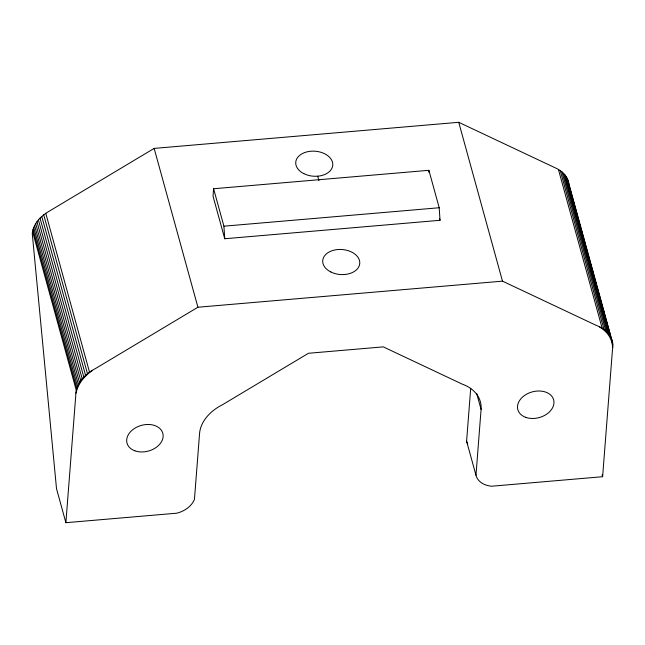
<?xml version="1.0" encoding="UTF-8"?>
<svg xmlns="http://www.w3.org/2000/svg" width="645" height="645" viewBox="0 0 645 645"><rect width="100%" height="100%" fill="white"/><g stroke="black" fill="none" stroke-linecap="round" stroke-linejoin="round"><path stroke-width="0.97" d="M475.978 475.228L481.081 409.414A42.368 30.38 -15.4 0 0 462.392 384.202L383.259 346.865L308.463 353.275L222.436 404.754A42.368 30.38 -15.4 0 0 199.563 433.529L194.451 499.343A22.785 16.335 -15.4 0 1 176.932 513.178L65.887 522.692L75.739 395.724C75.489 383.493 84.987 373.939 95.194 368.706L197.91 307.238L502.487 281.147L596.972 325.717C606.953 328.982 614.903 338.899 612.468 349.743L602.615 476.711L491.579 486.225A22.785 16.335 -15.4 0 1 475.978 475.228L466.601 441.188L470.705 388.338M213.6 188.743L213.027 196.193L224.742 238.739L440.027 220.3L439.197 207.746L428.885 170.304L213.6 188.743L223.912 226.185L224.742 238.739M428.74 172.167L428.885 170.304M568.809 183.623C567.826 176.746 562.577 171.207 556.425 168.393L458.732 122.308L154.155 148.398L47.956 211.947C40.184 216.607 33.234 224.162 32.25 233.514L56.51 488.66L65.887 522.692M223.912 226.185L439.197 207.746M567.826 179.891L612.565 342.463M567.028 178.117L610.783 336.956M569.269 186.534L570.067 189.437M570.599 191.372L571.93 196.217M572.47 198.152L574.598 205.9M575.13 207.835L577.799 217.526M578.339 219.461L579.67 224.307M580.202 226.242L581 229.144M581.54 231.087L582.338 233.99M583.403 237.86L584.201 240.77M584.741 242.705L585.539 245.608M586.603 249.486L587.41 252.389M587.942 254.332L588.74 257.234M590.61 264.015L591.941 268.86M592.473 270.795L593.279 273.698M593.811 275.633L594.609 278.543M595.674 282.413L596.48 285.324M597.012 287.259L597.81 290.161M598.874 294.039L599.681 296.942M600.213 298.885L601.011 301.787M602.881 308.568L604.212 313.406M604.744 315.349L605.55 318.251M606.082 320.186L607.413 325.032M607.945 326.967L608.751 329.877M609.283 331.812L610.081 334.715M611.146 338.593L612.75 344.406M566.036 176.424L609.791 335.263M564.859 174.811L608.614 333.65M563.504 173.295L607.251 332.135M561.964 171.892L605.72 330.732M560.271 170.602L604.018 329.442M558.417 169.433L602.172 328.273M602.099 474.825L602.615 476.711M458.732 122.308L502.487 281.147M439.559 218.599L440.027 220.3M476.655 393.345L481.081 409.414M317.695 176.198L318.936 180.689M154.155 148.398L197.91 307.238M45.779 213.35L89.526 372.189M43.723 214.85L87.47 373.689M41.796 216.454L85.551 375.293M40.022 218.139L83.777 376.978M38.41 219.913L82.165 378.752M36.967 221.743L80.714 380.582M35.693 223.638L79.448 382.477M34.612 225.565L78.368 384.412M33.725 227.532L77.473 386.371M33.032 229.523L76.779 388.363M32.54 231.523L76.287 390.362M599.463 327.023A42.699 30.613 -15.4 0 1 612.532 347.276M76.062 393.232A42.699 30.613 -15.4 0 1 92.469 370.456M467.69 443.994A22.785 16.335 -15.4 0 1 466.601 441.188M134.886 450.823A18.568 13.311 -15.4 0 0 163.129 436.649A18.568 13.311 -15.4 0 0 136.724 427.167A18.568 13.311 -15.4 0 0 134.886 450.823M525.707 417.339A18.568 13.311 -15.4 0 0 553.95 403.173A18.568 13.311 -15.4 0 0 527.546 393.684A18.568 13.311 -15.4 0 0 525.707 417.339M303.811 173.642A18.568 12.529 4.4 0 0 332.747 165.442A18.568 12.529 4.4 0 0 306.222 152.067A18.568 12.529 4.4 0 0 303.811 173.642M330.796 271.956A18.568 12.529 4.4 0 0 359.733 263.749A18.568 12.529 4.4 0 0 333.207 250.373A18.568 12.529 4.4 0 0 330.796 271.956"/></g></svg>
